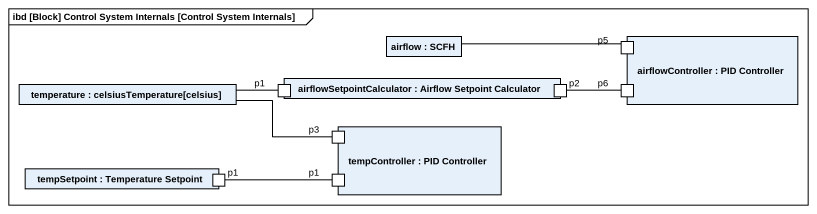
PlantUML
@startuml
mainframe ibd [Block] Control System Internals [Control System Internals]
rectangle "airflow : SCFH" as airflow
rectangle "airflowController : PID Controller" as airflowController {
  port p5
  port p6
}
rectangle "temperature : celsiusTemperature[celsius]" as temperature
rectangle "airflowSetpointCalculator : Airflow Setpoint Calculator" as airflowSetpointCalculator {
  port p1
  port p2
}
rectangle "tempController : PID Controller" as tempController {
  port p3
  port "p1" as p1_3
}
rectangle "tempSetpoint : Temperature Setpoint" as tempSetpoint {
  port "p1" as p1_2
}
airflow -right- p5
temperature -right- p1
temperature -right- p3
p2 -right- p6
p1_2 -right- p1_3
@enduml
